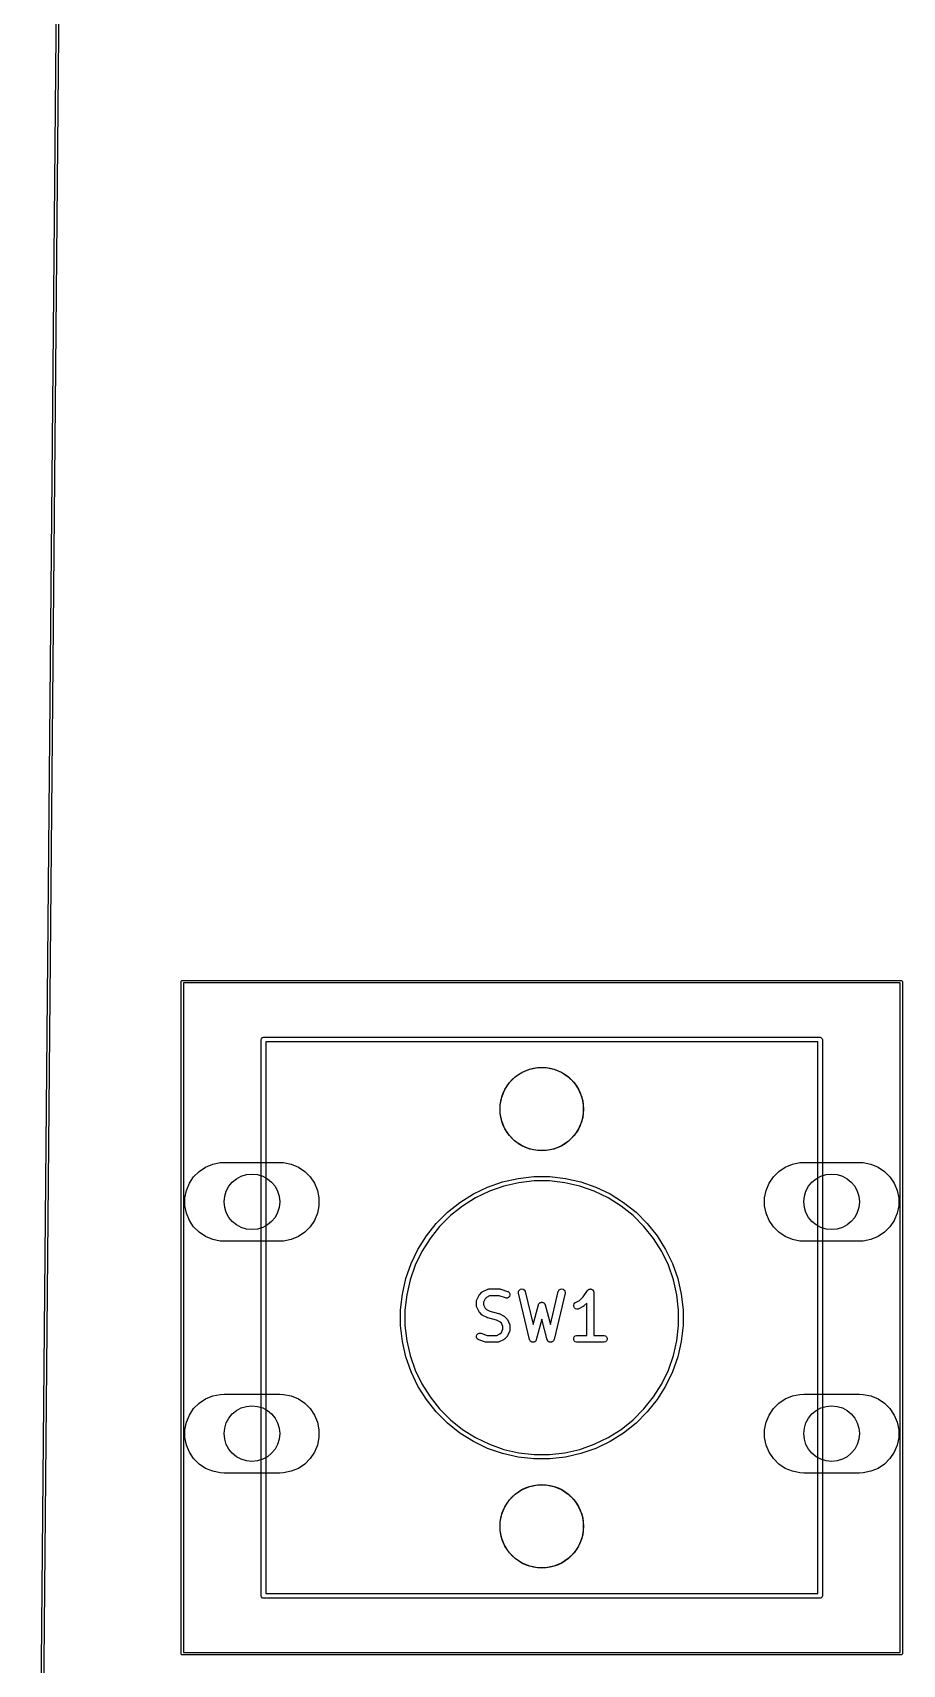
# Model space of a CAD drawing. Header units: millimetres. Extents: x 67 to 156, y -133 to -24.
# Drawn here: x 67.02 to 85.77, y -107.48 to -72.28 of the extents above; entities that cross this region are included whole.
import ezdxf

# ---------------------------------------------------------------- set-up
doc = ezdxf.new("R2010")
doc.units = ezdxf.units.MM
for name, color, linetype, true_color in [('B.Mask', 4, 'CONTINUOUS', 0x02ffee), ('Edge.Cuts', 254, 'CONTINUOUS', 0xd0d2cd), ('F.Courtyard', 6, 'CONTINUOUS', 0xff26e2), ('F.Fab', 9, 'CONTINUOUS', 0xafafaf), ('User.1', 9, 'CONTINUOUS', 0xc2c2c2)]:
    doc.layers.add(name, color=color, linetype=linetype, true_color=true_color)

msp = doc.modelspace()

# ---------------------------------------------------------------- linework, layer by layer
at = {"layer": 'B.Mask', "linetype": 'CONTINUOUS'}
for p, q in [((77.575743, -94.706271), (77.738744, -94.638754)), ((77.738744, -94.638754), (77.911785, -94.604334)), ((77.911785, -94.604334), (78.088215, -94.604334)), ((78.088215, -94.604334), (78.261256, -94.638754)), ((78.261256, -94.638754), (78.424257, -94.706271)), ((77.206271, -95.075743), (77.304291, -94.929046)), ((77.304291, -94.929046), (77.429046, -94.804291)), ((77.429046, -94.804291), (77.575743, -94.706271)), ((78.424257, -94.706271), (78.570954, -94.804291)), ((78.570954, -94.804291), (78.695709, -94.929046)), ((78.695709, -94.929046), (78.793729, -95.075743)), ((77.104334, -95.411785), (77.138754, -95.238744)), ((77.138754, -95.238744), (77.206271, -95.075743)), ((78.793729, -95.075743), (78.861246, -95.238744)), ((78.861246, -95.238744), (78.895666, -95.411785)), ((77.104334, -95.588215), (77.104334, -95.411785)), ((77.138754, -95.761256), (77.104334, -95.588215)), ((78.895666, -95.588215), (78.861246, -95.761256)), ((78.895666, -95.411785), (78.895666, -95.588215)), ((77.206271, -95.924257), (77.138754, -95.761256)), ((77.304291, -96.070954), (77.206271, -95.924257)), ((77.429046, -96.195709), (77.304291, -96.070954)), ((78.695709, -96.070954), (78.570954, -96.195709)), ((78.793729, -95.924257), (78.695709, -96.070954)), ((78.861246, -95.761256), (78.793729, -95.924257)), ((77.575743, -96.293729), (77.429046, -96.195709)), ((77.738744, -96.361246), (77.575743, -96.293729)), ((77.911785, -96.395666), (77.738744, -96.361246)), ((78.088215, -96.395666), (77.911785, -96.395666)), ((78.261256, -96.361246), (78.088215, -96.395666)), ((78.424257, -96.293729), (78.261256, -96.361246)), ((78.570954, -96.195709), (78.424257, -96.293729)), ((70.610766, -96.842941), (70.749313, -96.750367)), ((70.749313, -96.750367), (70.903258, -96.686601)), ((70.903258, -96.686601), (71.066685, -96.654093)), ((71.066685, -96.654093), (71.15, -96.65)), ((71.15, -96.65), (72.35, -96.65)), ((72.35, -96.65), (72.433315, -96.654093)), ((72.433315, -96.654093), (72.596742, -96.686601)), ((72.596742, -96.686601), (72.750687, -96.750367)), ((72.750687, -96.750367), (72.889234, -96.842941)), ((83.110766, -96.842941), (83.249313, -96.750367)), ((83.249313, -96.750367), (83.403258, -96.686601)), ((83.403258, -96.686601), (83.566685, -96.654093)), ((83.566685, -96.654093), (83.65, -96.65)), ((83.65, -96.65), (84.85, -96.65)), ((84.85, -96.65), (84.933315, -96.654093)), ((84.933315, -96.654093), (85.096742, -96.686601)), ((85.096742, -96.686601), (85.250687, -96.750367)), ((85.250687, -96.750367), (85.389234, -96.842941)), ((70.336601, -97.253258), (70.400367, -97.099313)), ((70.400367, -97.099313), (70.492941, -96.960766)), ((70.492941, -96.960766), (70.610766, -96.842941)), ((72.889234, -96.842941), (73.007059, -96.960766)), ((73.007059, -96.960766), (73.099633, -97.099313)), ((73.099633, -97.099313), (73.163399, -97.253258)), ((82.836601, -97.253258), (82.900367, -97.099313)), ((82.900367, -97.099313), (82.992941, -96.960766)), ((82.992941, -96.960766), (83.110766, -96.842941)), ((85.389234, -96.842941), (85.507059, -96.960766)), ((85.507059, -96.960766), (85.599633, -97.099313)), ((85.599633, -97.099313), (85.663399, -97.253258)), ((70.304093, -97.416685), (70.336601, -97.253258)), ((70.304093, -97.583315), (70.304093, -97.416685)), ((73.163399, -97.253258), (73.195907, -97.416685)), ((73.195907, -97.416685), (73.195907, -97.583315)), ((82.804093, -97.416685), (82.836601, -97.253258)), ((82.804093, -97.583315), (82.804093, -97.416685)), ((85.663399, -97.253258), (85.695907, -97.416685)), ((85.695907, -97.416685), (85.695907, -97.583315)), ((70.336601, -97.746742), (70.304093, -97.583315)), ((70.400367, -97.900687), (70.336601, -97.746742)), ((73.163399, -97.746742), (73.099633, -97.900687)), ((73.195907, -97.583315), (73.163399, -97.746742)), ((82.836601, -97.746742), (82.804093, -97.583315)), ((82.900367, -97.900687), (82.836601, -97.746742)), ((85.663399, -97.746742), (85.599633, -97.900687)), ((85.695907, -97.583315), (85.663399, -97.746742)), ((70.492941, -98.039234), (70.400367, -97.900687)), ((70.610766, -98.157059), (70.492941, -98.039234)), ((70.749313, -98.249633), (70.610766, -98.157059)), ((72.889234, -98.157059), (72.750687, -98.249633)), ((73.007059, -98.039234), (72.889234, -98.157059)), ((73.099633, -97.900687), (73.007059, -98.039234)), ((82.992941, -98.039234), (82.900367, -97.900687)), ((83.110766, -98.157059), (82.992941, -98.039234)), ((83.249313, -98.249633), (83.110766, -98.157059)), ((85.389234, -98.157059), (85.250687, -98.249633)), ((85.507059, -98.039234), (85.389234, -98.157059)), ((85.599633, -97.900687), (85.507059, -98.039234)), ((70.903258, -98.313399), (70.749313, -98.249633)), ((71.066685, -98.345907), (70.903258, -98.313399)), ((71.15, -98.35), (71.066685, -98.345907)), ((72.35, -98.35), (71.15, -98.35)), ((72.433315, -98.345907), (72.35, -98.35)), ((72.596742, -98.313399), (72.433315, -98.345907)), ((72.750687, -98.249633), (72.596742, -98.313399)), ((83.403258, -98.313399), (83.249313, -98.249633)), ((83.566685, -98.345907), (83.403258, -98.313399)), ((83.65, -98.35), (83.566685, -98.345907)), ((84.85, -98.35), (83.65, -98.35)), ((84.933315, -98.345907), (84.85, -98.35)), ((85.096742, -98.313399), (84.933315, -98.345907)), ((85.250687, -98.249633), (85.096742, -98.313399)), ((70.749313, -101.750367), (70.903258, -101.686601)), ((70.903258, -101.686601), (71.066685, -101.654093)), ((71.066685, -101.654093), (71.15, -101.65)), ((71.15, -101.65), (72.35, -101.65)), ((72.35, -101.65), (72.433315, -101.654093)), ((72.433315, -101.654093), (72.596742, -101.686601)), ((72.596742, -101.686601), (72.750687, -101.750367)), ((83.249313, -101.750367), (83.403258, -101.686601)), ((83.403258, -101.686601), (83.566685, -101.654093)), ((83.566685, -101.654093), (83.65, -101.65)), ((83.65, -101.65), (84.85, -101.65)), ((84.85, -101.65), (84.933315, -101.654093)), ((84.933315, -101.654093), (85.096742, -101.686601)), ((85.096742, -101.686601), (85.250687, -101.750367)), ((70.400367, -102.099313), (70.492941, -101.960766)), ((70.492941, -101.960766), (70.610766, -101.842941)), ((70.610766, -101.842941), (70.749313, -101.750367)), ((72.750687, -101.750367), (72.889234, -101.842941)), ((72.889234, -101.842941), (73.007059, -101.960766)), ((73.007059, -101.960766), (73.099633, -102.099313)), ((82.900367, -102.099313), (82.992941, -101.960766)), ((82.992941, -101.960766), (83.110766, -101.842941)), ((83.110766, -101.842941), (83.249313, -101.750367)), ((85.250687, -101.750367), (85.389234, -101.842941)), ((85.389234, -101.842941), (85.507059, -101.960766)), ((85.507059, -101.960766), (85.599633, -102.099313)), ((70.304093, -102.416685), (70.336601, -102.253258)), ((70.304093, -102.583315), (70.304093, -102.416685)), ((70.336601, -102.253258), (70.400367, -102.099313)), ((73.099633, -102.099313), (73.163399, -102.253258)), ((73.163399, -102.253258), (73.195907, -102.416685)), ((73.195907, -102.416685), (73.195907, -102.583315)), ((82.804093, -102.416685), (82.836601, -102.253258)), ((82.804093, -102.583315), (82.804093, -102.416685)), ((82.836601, -102.253258), (82.900367, -102.099313)), ((85.599633, -102.099313), (85.663399, -102.253258)), ((85.663399, -102.253258), (85.695907, -102.416685)), ((85.695907, -102.416685), (85.695907, -102.583315)), ((70.336601, -102.746742), (70.304093, -102.583315)), ((70.400367, -102.900687), (70.336601, -102.746742)), ((73.163399, -102.746742), (73.099633, -102.900687)), ((73.195907, -102.583315), (73.163399, -102.746742)), ((82.836601, -102.746742), (82.804093, -102.583315)), ((82.900367, -102.900687), (82.836601, -102.746742)), ((85.663399, -102.746742), (85.599633, -102.900687)), ((85.695907, -102.583315), (85.663399, -102.746742)), ((70.492941, -103.039234), (70.400367, -102.900687)), ((70.610766, -103.157059), (70.492941, -103.039234)), ((73.007059, -103.039234), (72.889234, -103.157059)), ((73.099633, -102.900687), (73.007059, -103.039234)), ((82.992941, -103.039234), (82.900367, -102.900687)), ((83.110766, -103.157059), (82.992941, -103.039234)), ((85.507059, -103.039234), (85.389234, -103.157059)), ((85.599633, -102.900687), (85.507059, -103.039234)), ((70.749313, -103.249633), (70.610766, -103.157059)), ((70.903258, -103.313399), (70.749313, -103.249633)), ((71.066685, -103.345907), (70.903258, -103.313399)), ((71.15, -103.35), (71.066685, -103.345907)), ((72.35, -103.35), (71.15, -103.35)), ((72.433315, -103.345907), (72.35, -103.35)), ((72.596742, -103.313399), (72.433315, -103.345907)), ((72.750687, -103.249633), (72.596742, -103.313399)), ((72.889234, -103.157059), (72.750687, -103.249633)), ((83.249313, -103.249633), (83.110766, -103.157059)), ((83.403258, -103.313399), (83.249313, -103.249633)), ((83.566685, -103.345907), (83.403258, -103.313399)), ((83.65, -103.35), (83.566685, -103.345907)), ((84.85, -103.35), (83.65, -103.35)), ((84.933315, -103.345907), (84.85, -103.35)), ((85.096742, -103.313399), (84.933315, -103.345907)), ((85.250687, -103.249633), (85.096742, -103.313399)), ((85.389234, -103.157059), (85.250687, -103.249633)), ((77.304291, -103.929046), (77.429046, -103.804291)), ((77.429046, -103.804291), (77.575743, -103.706271)), ((77.575743, -103.706271), (77.738744, -103.638754)), ((77.738744, -103.638754), (77.911785, -103.604334)), ((77.911785, -103.604334), (78.088215, -103.604334)), ((78.088215, -103.604334), (78.261256, -103.638754)), ((78.261256, -103.638754), (78.424257, -103.706271)), ((78.424257, -103.706271), (78.570954, -103.804291)), ((78.570954, -103.804291), (78.695709, -103.929046)), ((77.138754, -104.238744), (77.206271, -104.075743)), ((77.206271, -104.075743), (77.304291, -103.929046)), ((78.695709, -103.929046), (78.793729, -104.075743)), ((78.793729, -104.075743), (78.861246, -104.238744)), ((77.104334, -104.411785), (77.138754, -104.238744)), ((77.104334, -104.588215), (77.104334, -104.411785)), ((78.861246, -104.238744), (78.895666, -104.411785)), ((78.895666, -104.411785), (78.895666, -104.588215)), ((77.138754, -104.761256), (77.104334, -104.588215)), ((77.206271, -104.924257), (77.138754, -104.761256)), ((78.861246, -104.761256), (78.793729, -104.924257)), ((78.895666, -104.588215), (78.861246, -104.761256)), ((77.304291, -105.070954), (77.206271, -104.924257)), ((77.429046, -105.195709), (77.304291, -105.070954)), ((77.575743, -105.293729), (77.429046, -105.195709)), ((78.570954, -105.195709), (78.424257, -105.293729)), ((78.695709, -105.070954), (78.570954, -105.195709)), ((78.793729, -104.924257), (78.695709, -105.070954)), ((77.738744, -105.361246), (77.575743, -105.293729)), ((77.911785, -105.395666), (77.738744, -105.361246)), ((78.088215, -105.395666), (77.911785, -105.395666)), ((78.261256, -105.361246), (78.088215, -105.395666)), ((78.424257, -105.293729), (78.261256, -105.361246))]:
    msp.add_line(p, q, dxfattribs=at)
at = {"layer": 'B.Mask'}
for centre, radius in [((78, -95.5), 0.9), ((78, -95.5), 0.899999), ((71.75, -97.5), 0.6), ((71.75, -97.5), 0.6), ((84.25, -97.5), 0.6), ((84.25, -97.5), 0.6), ((71.75, -102.5), 0.6), ((71.75, -102.5), 0.6), ((84.25, -102.5), 0.6), ((84.25, -102.5), 0.6), ((78, -104.5), 0.9), ((78, -104.5), 0.899999)]:
    msp.add_circle(centre, radius, dxfattribs=at)
at = {"layer": 'Edge.Cuts', "linetype": 'CONTINUOUS'}
for p, q in [((67.021293, -127.953901), (67.92955, -28.953901)), ((67.979548, -28.95436), (67.071291, -127.954359))]:
    msp.add_line(p, q, dxfattribs=at)
at = {"layer": 'Edge.Cuts'}
for centre, radius in [((78, -95.5), 0.9), ((78, -95.5), 0.899999), ((71.75, -97.5), 0.6), ((71.75, -97.5), 0.6), ((84.25, -97.5), 0.6), ((84.25, -97.5), 0.6), ((71.75, -102.5), 0.6), ((71.75, -102.5), 0.6), ((84.25, -102.5), 0.6), ((84.25, -102.5), 0.6), ((78, -104.5), 0.9), ((78, -104.5), 0.899999)]:
    msp.add_circle(centre, radius, dxfattribs=at)
at = {"layer": 'F.Courtyard', "linetype": 'CONTINUOUS'}
for p, q in [((70.225, -92.75), (70.226903, -92.740433)), ((70.225, -107.25), (70.225, -92.75)), ((70.226903, -92.740433), (70.240433, -92.726903)), ((70.240433, -92.726903), (70.25, -92.725)), ((70.25, -92.725), (85.75, -92.725)), ((70.275, -92.775), (70.275, -107.225)), ((85.725, -92.775), (70.275, -92.775)), ((85.725, -107.225), (85.725, -92.775)), ((85.75, -92.725), (85.759567, -92.726903)), ((85.759567, -92.726903), (85.773097, -92.740433)), ((85.773097, -92.740433), (85.775, -92.75)), ((85.775, -92.75), (85.775, -107.25)), ((70.226903, -107.259567), (70.225, -107.25)), ((70.240433, -107.273097), (70.226903, -107.259567)), ((70.25, -107.275), (70.240433, -107.273097)), ((85.75, -107.275), (70.25, -107.275)), ((70.275, -107.225), (85.725, -107.225)), ((85.759567, -107.273097), (85.75, -107.275)), ((85.773097, -107.259567), (85.759567, -107.273097)), ((85.775, -107.25), (85.773097, -107.259567))]:
    msp.add_line(p, q, dxfattribs=at)
at = {"layer": 'F.Courtyard'}
for centre, radius in [((78, -95.5), 0.9), ((78, -95.5), 0.899999), ((71.75, -97.5), 0.6), ((71.75, -97.5), 0.6), ((84.25, -97.5), 0.6), ((84.25, -97.5), 0.6), ((71.75, -102.5), 0.6), ((71.75, -102.5), 0.6), ((84.25, -102.5), 0.6), ((84.25, -102.5), 0.6), ((78, -104.5), 0.9), ((78, -104.5), 0.899999)]:
    msp.add_circle(centre, radius, dxfattribs=at)
at = {"layer": 'F.Fab', "linetype": 'CONTINUOUS'}
for p, q in [((71.953806, -93.980866), (71.980866, -93.953806)), ((71.980866, -93.953806), (72, -93.95)), ((72, -93.95), (84, -93.95)), ((84, -93.95), (84.019134, -93.953806)), ((84.019134, -93.953806), (84.046194, -93.980866)), ((71.95, -94), (71.953806, -93.980866)), ((71.95, -106), (71.95, -94)), ((72.05, -94.05), (72.05, -105.95)), ((83.95, -94.05), (72.05, -94.05)), ((83.95, -105.95), (83.95, -94.05)), ((84.046194, -93.980866), (84.05, -94)), ((84.05, -94), (84.05, -106)), ((76.832816, -97.182167), (77.155652, -97.069202)), ((77.155652, -97.069202), (77.489106, -96.993093)), ((77.505078, -97.087098), (77.182049, -97.160828)), ((77.489106, -96.993093), (77.828985, -96.954798)), ((77.834332, -97.05), (77.505078, -97.087098)), ((77.828985, -96.954798), (78.171015, -96.954798)), ((78.165668, -97.05), (77.834332, -97.05)), ((78.494922, -97.087098), (78.165668, -97.05)), ((78.171015, -96.954798), (78.510894, -96.993093)), ((78.817951, -97.160828), (78.494922, -97.087098)), ((78.510894, -96.993093), (78.844348, -97.069202)), ((78.844348, -97.069202), (79.167184, -97.182167)), ((76.235053, -97.512539), (76.524657, -97.330569)), ((76.570781, -97.414023), (76.29023, -97.590305)), ((76.524657, -97.330569), (76.832816, -97.182167)), ((76.869305, -97.270261), (76.570781, -97.414023)), ((77.182049, -97.160828), (76.869305, -97.270261)), ((79.130695, -97.270261), (78.817951, -97.160828)), ((79.429219, -97.414023), (79.130695, -97.270261)), ((79.167184, -97.182167), (79.475343, -97.330569)), ((79.70977, -97.590305), (79.429219, -97.414023)), ((79.475343, -97.330569), (79.764947, -97.512539)), ((75.725791, -97.967643), (75.967643, -97.725791)), ((76.03118, -97.79689), (75.79689, -98.03118)), ((75.967643, -97.725791), (76.235053, -97.512539)), ((76.29023, -97.590305), (76.03118, -97.79689)), ((79.96882, -97.79689), (79.70977, -97.590305)), ((79.764947, -97.512539), (80.032357, -97.725791)), ((80.20311, -98.03118), (79.96882, -97.79689)), ((80.032357, -97.725791), (80.274209, -97.967643)), ((75.512539, -98.235053), (75.725791, -97.967643)), ((75.79689, -98.03118), (75.590305, -98.29023)), ((80.409695, -98.29023), (80.20311, -98.03118)), ((80.274209, -97.967643), (80.487461, -98.235053)), ((75.182167, -98.832816), (75.330569, -98.524657)), ((75.330569, -98.524657), (75.512539, -98.235053)), ((75.590305, -98.29023), (75.414023, -98.570781)), ((80.585977, -98.570781), (80.409695, -98.29023)), ((80.487461, -98.235053), (80.669431, -98.524657)), ((80.669431, -98.524657), (80.817833, -98.832816)), ((75.069202, -99.155652), (75.182167, -98.832816)), ((75.270261, -98.869305), (75.160828, -99.182049)), ((75.414023, -98.570781), (75.270261, -98.869305)), ((80.729739, -98.869305), (80.585977, -98.570781)), ((80.839172, -99.182049), (80.729739, -98.869305)), ((80.817833, -98.832816), (80.930798, -99.155652)), ((74.993093, -99.489106), (75.069202, -99.155652)), ((75.160828, -99.182049), (75.087098, -99.505078)), ((80.912902, -99.505078), (80.839172, -99.182049)), ((80.930798, -99.155652), (81.006907, -99.489106)), ((74.954798, -99.828985), (74.993093, -99.489106)), ((75.087098, -99.505078), (75.05, -99.834332)), ((76.59433, -99.625486), (76.599585, -99.611754)), ((76.599585, -99.611754), (76.647204, -99.516516)), ((76.647204, -99.516516), (76.651168, -99.510216)), ((76.651168, -99.510216), (76.651926, -99.508389)), ((76.651926, -99.508389), (76.653614, -99.506332)), ((76.653614, -99.506332), (76.655036, -99.504073)), ((76.655036, -99.504073), (76.656534, -99.502773)), ((76.656534, -99.502773), (76.661253, -99.497024)), ((76.661253, -99.497024), (76.708872, -99.449405)), ((76.708872, -99.449405), (76.714621, -99.444686)), ((76.714621, -99.444686), (76.715921, -99.443188)), ((76.715921, -99.443188), (76.71818, -99.441766)), ((76.71818, -99.441766), (76.720237, -99.440078)), ((76.720237, -99.440078), (76.722064, -99.43932)), ((76.722064, -99.43932), (76.728364, -99.435356)), ((76.728364, -99.435356), (76.823602, -99.387737)), ((76.775925, -99.594484), (76.741667, -99.663)), ((76.806332, -99.564077), (76.775925, -99.594484)), ((76.874848, -99.529819), (76.806332, -99.564077)), ((76.823602, -99.387737), (76.837333, -99.382482)), ((76.837333, -99.382482), (76.840022, -99.38229)), ((76.840022, -99.38229), (76.842511, -99.38126)), ((76.842511, -99.38126), (76.857143, -99.379819)), ((76.857143, -99.379819), (77.095238, -99.379819)), ((77.083068, -99.529819), (76.874848, -99.529819)), ((77.214377, -99.573589), (77.083068, -99.529819)), ((77.095238, -99.379819), (77.102643, -99.380548)), ((77.102643, -99.380548), (77.104618, -99.380408)), ((77.104618, -99.380408), (77.107215, -99.380998)), ((77.107215, -99.380998), (77.10987, -99.38126)), ((77.10987, -99.38126), (77.111701, -99.382018)), ((77.111701, -99.382018), (77.118955, -99.383668)), ((77.118955, -99.383668), (77.261812, -99.431287)), ((77.228714, -99.576849), (77.214377, -99.573589)), ((77.257904, -99.574774), (77.228714, -99.576849)), ((77.284078, -99.561688), (77.257904, -99.574774)), ((77.261812, -99.431287), (77.275237, -99.437281)), ((77.275237, -99.437281), (77.297344, -99.456455)), ((77.303252, -99.53958), (77.284078, -99.561688)), ((77.297344, -99.456455), (77.310431, -99.482628)), ((77.312506, -99.511818), (77.303252, -99.53958)), ((77.310431, -99.482628), (77.312506, -99.511818)), ((77.496481, -99.457623), (77.501114, -99.428728)), ((77.498469, -99.472191), (77.496481, -99.457623)), ((77.736564, -100.472191), (77.498469, -99.472191)), ((77.501114, -99.428728), (77.51645, -99.403806)), ((77.51645, -99.403806), (77.540157, -99.386649)), ((77.540157, -99.386649), (77.568625, -99.379871)), ((77.568625, -99.379871), (77.59752, -99.384504)), ((77.59752, -99.384504), (77.622442, -99.39984)), ((77.622442, -99.39984), (77.639599, -99.423547)), ((77.639599, -99.423547), (77.644389, -99.437447)), ((77.644389, -99.437447), (77.81364, -100.148303)), ((78.186359, -100.148303), (78.355612, -99.437448)), ((78.501532, -99.472191), (78.263436, -100.472191)), ((78.355612, -99.437448), (78.360402, -99.423547)), ((78.360402, -99.423547), (78.377559, -99.39984)), ((78.377559, -99.39984), (78.402481, -99.384504)), ((78.402481, -99.384504), (78.431376, -99.379871)), ((78.431376, -99.379871), (78.459844, -99.38665)), ((78.459844, -99.38665), (78.483551, -99.403806)), ((78.483551, -99.403806), (78.498887, -99.428728)), ((78.498887, -99.428728), (78.50352, -99.457623)), ((78.50352, -99.457623), (78.501532, -99.472191)), ((78.812716, -99.631275), (78.894095, -99.549896)), ((78.894095, -99.549896), (78.985215, -99.413216)), ((78.985215, -99.413216), (78.985249, -99.413173)), ((78.985249, -99.413173), (78.985259, -99.413151)), ((78.985259, -99.413151), (78.98531, -99.413099)), ((78.98531, -99.413099), (78.994531, -99.401841)), ((78.994531, -99.401841), (79.0007, -99.397709)), ((79.0007, -99.397709), (79.005951, -99.392459)), ((79.005951, -99.392459), (79.01274, -99.389646)), ((79.01274, -99.389646), (79.018846, -99.385558)), ((79.018846, -99.385558), (79.026126, -99.384101)), ((79.026126, -99.384101), (79.032987, -99.38126)), ((79.032987, -99.38126), (79.040335, -99.38126)), ((79.040335, -99.38126), (79.04754, -99.379819)), ((79.04754, -99.379819), (79.054824, -99.38126)), ((79.054824, -99.38126), (79.062251, -99.38126)), ((79.062251, -99.38126), (79.069039, -99.384072)), ((79.069039, -99.384072), (79.076248, -99.385498)), ((79.076248, -99.385498), (79.082427, -99.389617)), ((79.082427, -99.389617), (79.089287, -99.392459)), ((79.089287, -99.392459), (79.09448, -99.397652)), ((79.09448, -99.397652), (79.100597, -99.40173)), ((79.100597, -99.40173), (79.10473, -99.407902)), ((79.10473, -99.407902), (79.109979, -99.413151)), ((79.109979, -99.413151), (79.11279, -99.419938)), ((79.11279, -99.419938), (79.11688, -99.426045)), ((79.11688, -99.426045), (79.118336, -99.433326)), ((79.118336, -99.433326), (79.121178, -99.440187)), ((79.121178, -99.440187), (79.122603, -99.454663)), ((79.122603, -99.454663), (79.122619, -99.45474)), ((79.122619, -99.45474), (79.122613, -99.454766)), ((79.122613, -99.454766), (79.122619, -99.454819)), ((79.122619, -99.454819), (79.122619, -100.379819)), ((80.95, -99.834332), (80.912902, -99.505078)), ((81.006907, -99.489106), (81.045202, -99.828985)), ((74.954798, -99.834332), (74.954798, -99.828985)), ((74.954798, -100.171015), (74.954798, -99.834332)), ((75.05, -99.834332), (75.05, -100.165668)), ((76.591667, -99.645295), (76.593108, -99.630663)), ((76.591667, -99.740533), (76.591667, -99.645295)), ((76.593108, -99.755165), (76.591667, -99.740533)), ((76.593108, -99.630663), (76.594139, -99.628173)), ((76.594139, -99.757654), (76.593108, -99.755165)), ((76.594139, -99.628173), (76.59433, -99.625486)), ((76.59433, -99.760342), (76.594139, -99.757654)), ((76.599585, -99.774074), (76.59433, -99.760342)), ((76.647204, -99.869312), (76.599585, -99.774074)), ((76.651168, -99.875611), (76.647204, -99.869312)), ((76.651926, -99.877439), (76.651168, -99.875611)), ((76.653614, -99.879495), (76.651926, -99.877439)), ((76.655036, -99.881755), (76.653614, -99.879495)), ((76.656534, -99.883054), (76.655036, -99.881755)), ((76.661253, -99.888804), (76.656534, -99.883054)), ((76.708872, -99.936423), (76.661253, -99.888804)), ((76.714621, -99.941141), (76.708872, -99.936423)), ((76.715921, -99.94264), (76.714621, -99.941141)), ((76.71818, -99.944061), (76.715921, -99.94264)), ((76.720237, -99.94575), (76.71818, -99.944061)), ((76.722064, -99.946507), (76.720237, -99.94575)), ((76.728364, -99.950472), (76.722064, -99.946507)), ((76.823602, -99.998091), (76.728364, -99.950472)), ((76.741667, -99.663), (76.741667, -99.722828)), ((76.741667, -99.722828), (76.775925, -99.791344)), ((76.775925, -99.791344), (76.806332, -99.821751)), ((76.806332, -99.821751), (76.883319, -99.860244)), ((76.883319, -99.860244), (77.065809, -99.905867)), ((77.065809, -99.905867), (77.066888, -99.906252)), ((77.066888, -99.906252), (77.067428, -99.906291)), ((77.067428, -99.906291), (77.073509, -99.908618)), ((77.073509, -99.908618), (77.079655, -99.910814)), ((77.079655, -99.910814), (77.08009, -99.911136)), ((77.08009, -99.911136), (77.08116, -99.911546)), ((77.08116, -99.911546), (77.176398, -99.959165)), ((77.176398, -99.959165), (77.182697, -99.963129)), ((77.182697, -99.963129), (77.184525, -99.963887)), ((77.184525, -99.963887), (77.186581, -99.965575)), ((77.81364, -100.148303), (77.927532, -99.721208)), ((77.927532, -99.721208), (77.928817, -99.717779)), ((77.928817, -99.717779), (77.929009, -99.71634)), ((77.929009, -99.71634), (77.929998, -99.71463)), ((77.929998, -99.71463), (77.932695, -99.707441)), ((77.932695, -99.707441), (77.938712, -99.69958)), ((77.938712, -99.69958), (77.943671, -99.691015)), ((77.943671, -99.691015), (77.947528, -99.688062)), ((77.947528, -99.688062), (77.950482, -99.684204)), ((77.950482, -99.684204), (77.959049, -99.679243)), ((77.959049, -99.679243), (77.966909, -99.673228)), ((77.966909, -99.673228), (77.971601, -99.671976)), ((77.971601, -99.671976), (77.975807, -99.669542)), ((77.975807, -99.669542), (77.985624, -99.668237)), ((77.985624, -99.668237), (77.995185, -99.665688)), ((77.995185, -99.665688), (77.999997, -99.666327)), ((77.999997, -99.666327), (78.004816, -99.665687)), ((78.004816, -99.665687), (78.014386, -99.668239)), ((78.014386, -99.668239), (78.024193, -99.669542)), ((78.024193, -99.669542), (78.028394, -99.671974)), ((78.028394, -99.671974), (78.033091, -99.673227)), ((78.033091, -99.673227), (78.040953, -99.679245)), ((78.040953, -99.679245), (78.049518, -99.684204)), ((78.049518, -99.684204), (78.05247, -99.688061)), ((78.05247, -99.688061), (78.056329, -99.691015)), ((78.056329, -99.691015), (78.06129, -99.699583)), ((78.06129, -99.699583), (78.067305, -99.707442)), ((78.067305, -99.707442), (78.069999, -99.714626)), ((78.069999, -99.714626), (78.070991, -99.716339)), ((78.070991, -99.716339), (78.071182, -99.71778)), ((78.071182, -99.71778), (78.072468, -99.721208)), ((78.072468, -99.721208), (78.186359, -100.148303)), ((78.687494, -99.731152), (78.696748, -99.703391)), ((78.689568, -99.760342), (78.687494, -99.731152)), ((78.702655, -99.786517), (78.689568, -99.760342)), ((78.696748, -99.703391), (78.715921, -99.681283)), ((78.724763, -99.80569), (78.702655, -99.786517)), ((78.715921, -99.681283), (78.728364, -99.673451)), ((78.752524, -99.814944), (78.724763, -99.80569)), ((78.728364, -99.673451), (78.812716, -99.631275)), ((78.781714, -99.81287), (78.752524, -99.814944)), ((78.795446, -99.807615), (78.781714, -99.81287)), ((78.890684, -99.759996), (78.795446, -99.807615)), ((78.896983, -99.756031), (78.890684, -99.759996)), ((78.898811, -99.755274), (78.896983, -99.756031)), ((78.900867, -99.753585), (78.898811, -99.755274)), ((78.903127, -99.752164), (78.900867, -99.753585)), ((78.904426, -99.750665), (78.903127, -99.752164)), ((78.910176, -99.745947), (78.904426, -99.750665)), ((78.972619, -99.683504), (78.910176, -99.745947)), ((78.972619, -100.379819), (78.972619, -99.683504)), ((80.95, -100.165668), (80.95, -99.834332)), ((81.045202, -99.828985), (81.045202, -100.171015)), ((74.993093, -100.510894), (74.954798, -100.171015)), ((75.05, -100.165668), (75.087098, -100.494922)), ((76.824671, -99.9985), (76.823602, -99.998091)), ((76.825107, -99.998823), (76.824671, -99.9985)), ((76.831243, -100.001015), (76.825107, -99.998823)), ((76.837333, -100.003346), (76.831243, -100.001015)), ((76.837873, -100.003384), (76.837333, -100.003346)), ((76.838953, -100.00377), (76.837873, -100.003384)), ((77.021443, -100.049392), (76.838953, -100.00377)), ((77.09843, -100.087886), (77.021443, -100.049392)), ((77.098429, -100.345561), (77.128836, -100.315153)), ((77.128837, -100.118293), (77.09843, -100.087886)), ((77.128836, -100.315153), (77.163095, -100.246637)), ((77.163095, -100.186809), (77.128837, -100.118293)), ((77.163095, -100.246637), (77.163095, -100.186809)), ((77.186581, -99.965575), (77.188841, -99.966997)), ((77.188841, -99.966997), (77.19014, -99.968495)), ((77.19014, -99.968495), (77.19589, -99.973214)), ((77.19589, -99.973214), (77.243509, -100.020833)), ((77.243509, -100.020833), (77.248227, -100.026582)), ((77.248227, -100.026582), (77.249726, -100.027882)), ((77.249726, -100.027882), (77.251147, -100.030141)), ((77.251147, -100.030141), (77.252836, -100.032198)), ((77.252836, -100.032198), (77.253593, -100.034025)), ((77.253593, -100.034025), (77.257558, -100.040325)), ((77.257558, -100.040325), (77.305177, -100.135563)), ((77.305177, -100.297883), (77.257558, -100.393121)), ((77.305177, -100.135563), (77.310432, -100.149294)), ((77.310432, -100.284152), (77.305177, -100.297883)), ((77.310432, -100.149294), (77.310623, -100.151983)), ((77.310623, -100.281462), (77.310432, -100.284152)), ((77.310623, -100.151983), (77.311654, -100.154472)), ((77.311654, -100.278974), (77.310623, -100.281462)), ((77.311654, -100.154472), (77.313095, -100.169104)), ((77.313095, -100.264342), (77.311654, -100.278974)), ((77.313095, -100.169104), (77.313095, -100.264342)), ((77.999999, -100.031613), (77.881992, -100.474144)), ((78.118008, -100.474144), (77.999999, -100.031613)), ((80.912902, -100.494922), (80.95, -100.165668)), ((81.045202, -100.171015), (81.006907, -100.510894)), ((75.069202, -100.844348), (74.993093, -100.510894)), ((75.087098, -100.494922), (75.160828, -100.817951)), ((76.592256, -100.39782), (76.60151, -100.370057)), ((76.594331, -100.42701), (76.592256, -100.39782)), ((76.607417, -100.453183), (76.594331, -100.42701)), ((76.60151, -100.370057), (76.620684, -100.34795)), ((76.629524, -100.472357), (76.607417, -100.453183)), ((76.620684, -100.34795), (76.646857, -100.334864)), ((76.64295, -100.478351), (76.629524, -100.472357)), ((76.785806, -100.52597), (76.64295, -100.478351)), ((76.646857, -100.334864), (76.676047, -100.332789)), ((76.676047, -100.332789), (76.690384, -100.336049)), ((76.690384, -100.336049), (76.821694, -100.379819)), ((76.793061, -100.527619), (76.785806, -100.52597)), ((76.794892, -100.528378), (76.793061, -100.527619)), ((76.797545, -100.528639), (76.794892, -100.528378)), ((76.800143, -100.52923), (76.797545, -100.528639)), ((76.802117, -100.529089), (76.800143, -100.52923)), ((76.809524, -100.529819), (76.802117, -100.529089)), ((77.047619, -100.529819), (76.809524, -100.529819)), ((76.821694, -100.379819), (77.029914, -100.379819)), ((77.029914, -100.379819), (77.098429, -100.345561)), ((77.062251, -100.528378), (77.047619, -100.529819)), ((77.06474, -100.527346), (77.062251, -100.528378)), ((77.067428, -100.527156), (77.06474, -100.527346)), ((77.08116, -100.521901), (77.067428, -100.527156)), ((77.176398, -100.474282), (77.08116, -100.521901)), ((77.182697, -100.470317), (77.176398, -100.474282)), ((77.184525, -100.46956), (77.182697, -100.470317)), ((77.186581, -100.467872), (77.184525, -100.46956)), ((77.188841, -100.46645), (77.186581, -100.467872)), ((77.190141, -100.46495), (77.188841, -100.46645)), ((77.195891, -100.460232), (77.190141, -100.46495)), ((77.243509, -100.412613), (77.195891, -100.460232)), ((77.248227, -100.406863), (77.243509, -100.412613)), ((77.249726, -100.405564), (77.248227, -100.406863)), ((77.251147, -100.403305), (77.249726, -100.405564)), ((77.252837, -100.401247), (77.251147, -100.403305)), ((77.253594, -100.399417), (77.252837, -100.401247)), ((77.257558, -100.393121), (77.253594, -100.399417)), ((77.738293, -100.47721), (77.736564, -100.472191)), ((77.738533, -100.479012), (77.738293, -100.47721)), ((77.739475, -100.48064), (77.738533, -100.479012)), ((77.741354, -100.486091), (77.739475, -100.48064)), ((77.74774, -100.494915), (77.741354, -100.486091)), ((77.753195, -100.504337), (77.74774, -100.494915)), ((77.756252, -100.506677), (77.753195, -100.504337)), ((77.758511, -100.509798), (77.756252, -100.506677)), ((77.767786, -100.515505), (77.758511, -100.509798)), ((77.776433, -100.522124), (77.767786, -100.515505)), ((77.780153, -100.523116), (77.776433, -100.522124)), ((77.783433, -100.525134), (77.780153, -100.523116)), ((77.794187, -100.526858), (77.783433, -100.525134)), ((77.804709, -100.529664), (77.794187, -100.526858)), ((77.808524, -100.529157), (77.804709, -100.529664)), ((77.812328, -100.529767), (77.808524, -100.529157)), ((77.822926, -100.527243), (77.812328, -100.529767)), ((77.833717, -100.52581), (77.822926, -100.527243)), ((77.837048, -100.523881), (77.833717, -100.52581)), ((77.840796, -100.522989), (77.837048, -100.523881)), ((77.84962, -100.516602), (77.840796, -100.522989)), ((77.859042, -100.511148), (77.84962, -100.516602)), ((77.861382, -100.50809), (77.859042, -100.511148)), ((77.864503, -100.505832), (77.861382, -100.50809)), ((77.87021, -100.496556), (77.864503, -100.505832)), ((77.876829, -100.48791), (77.87021, -100.496556)), ((77.878854, -100.48251), (77.876829, -100.48791)), ((77.879839, -100.48091), (77.878854, -100.48251)), ((77.880126, -100.479118), (77.879839, -100.48091)), ((77.881992, -100.474144), (77.880126, -100.479118)), ((78.119873, -100.479119), (78.118008, -100.474144)), ((78.120161, -100.48091), (78.119873, -100.479119)), ((78.121145, -100.482509), (78.120161, -100.48091)), ((78.123171, -100.487911), (78.121145, -100.482509)), ((78.129791, -100.496559), (78.123171, -100.487911)), ((78.135497, -100.505832), (78.129791, -100.496559)), ((78.138617, -100.50809), (78.135497, -100.505832)), ((78.140958, -100.511148), (78.138617, -100.50809)), ((78.150379, -100.516602), (78.140958, -100.511148)), ((78.159204, -100.522989), (78.150379, -100.516602)), ((78.162951, -100.523881), (78.159204, -100.522989)), ((78.166283, -100.52581), (78.162951, -100.523881)), ((78.177076, -100.527244), (78.166283, -100.52581)), ((78.187672, -100.529767), (78.177076, -100.527244)), ((78.191473, -100.529157), (78.187672, -100.529767)), ((78.195292, -100.529665), (78.191473, -100.529157)), ((78.205823, -100.526856), (78.195292, -100.529665)), ((78.216567, -100.525134), (78.205823, -100.526856)), ((78.219843, -100.523118), (78.216567, -100.525134)), ((78.223567, -100.522125), (78.219843, -100.523118)), ((78.232217, -100.515503), (78.223567, -100.522125)), ((78.241489, -100.509798), (78.232217, -100.515503)), ((78.243747, -100.506677), (78.241489, -100.509798)), ((78.246805, -100.504337), (78.243747, -100.506677)), ((78.25226, -100.494914), (78.246805, -100.504337)), ((78.258646, -100.486091), (78.25226, -100.494914)), ((78.260523, -100.480642), (78.258646, -100.486091)), ((78.261467, -100.479013), (78.260523, -100.480642)), ((78.261706, -100.477209), (78.261467, -100.479013)), ((78.263436, -100.472191), (78.261706, -100.477209)), ((78.688346, -100.440187), (78.699545, -100.413151)), ((78.688346, -100.469451), (78.688346, -100.440187)), ((78.699545, -100.496487), (78.688346, -100.469451)), ((78.699545, -100.413151), (78.720237, -100.392459)), ((78.720237, -100.517179), (78.699545, -100.496487)), ((78.720237, -100.392459), (78.747273, -100.38126)), ((78.747273, -100.528378), (78.720237, -100.517179)), ((78.747273, -100.38126), (78.761905, -100.379819)), ((78.761905, -100.529819), (78.747273, -100.528378)), ((78.761905, -100.379819), (78.972619, -100.379819)), ((79.333333, -100.529819), (78.761905, -100.529819)), ((79.122619, -100.379819), (79.333333, -100.379819)), ((79.333333, -100.379819), (79.347965, -100.38126)), ((79.347965, -100.528378), (79.333333, -100.529819)), ((79.347965, -100.38126), (79.375001, -100.392459)), ((79.375001, -100.517179), (79.347965, -100.528378)), ((79.375001, -100.392459), (79.395693, -100.413151)), ((79.395693, -100.496487), (79.375001, -100.517179)), ((79.395693, -100.413151), (79.406892, -100.440187)), ((79.406892, -100.469451), (79.395693, -100.496487)), ((79.406892, -100.440187), (79.406892, -100.469451)), ((80.839172, -100.817951), (80.912902, -100.494922)), ((81.006907, -100.510894), (80.930798, -100.844348)), ((75.182167, -101.167184), (75.069202, -100.844348)), ((75.160828, -100.817951), (75.270261, -101.130695)), ((80.729739, -101.130695), (80.839172, -100.817951)), ((80.930798, -100.844348), (80.817833, -101.167184)), ((75.330569, -101.475343), (75.182167, -101.167184)), ((75.270261, -101.130695), (75.414023, -101.429219)), ((80.585977, -101.429219), (80.729739, -101.130695)), ((80.817833, -101.167184), (80.669431, -101.475343)), ((75.512539, -101.764947), (75.330569, -101.475343)), ((75.414023, -101.429219), (75.590305, -101.70977)), ((75.590305, -101.70977), (75.79689, -101.96882)), ((80.20311, -101.96882), (80.409695, -101.70977)), ((80.409695, -101.70977), (80.585977, -101.429219)), ((80.669431, -101.475343), (80.487461, -101.764947)), ((75.725791, -102.032357), (75.512539, -101.764947)), ((75.967643, -102.274209), (75.725791, -102.032357)), ((75.79689, -101.96882), (76.03118, -102.20311)), ((79.96882, -102.20311), (80.20311, -101.96882)), ((80.274209, -102.032357), (80.032357, -102.274209)), ((80.487461, -101.764947), (80.274209, -102.032357)), ((76.235053, -102.487461), (75.967643, -102.274209)), ((76.03118, -102.20311), (76.29023, -102.409695)), ((76.29023, -102.409695), (76.570781, -102.585977)), ((79.429219, -102.585977), (79.70977, -102.409695)), ((79.70977, -102.409695), (79.96882, -102.20311)), ((80.032357, -102.274209), (79.764947, -102.487461)), ((76.524657, -102.669431), (76.235053, -102.487461)), ((76.832816, -102.817833), (76.524657, -102.669431)), ((76.570781, -102.585977), (76.869305, -102.729739)), ((76.869305, -102.729739), (77.182049, -102.839172)), ((78.817951, -102.839172), (79.130695, -102.729739)), ((79.130695, -102.729739), (79.429219, -102.585977)), ((79.475343, -102.669431), (79.167184, -102.817833)), ((79.764947, -102.487461), (79.475343, -102.669431)), ((77.155652, -102.930798), (76.832816, -102.817833)), ((77.489106, -103.006907), (77.155652, -102.930798)), ((77.182049, -102.839172), (77.505078, -102.912902)), ((77.828985, -103.045202), (77.489106, -103.006907)), ((77.505078, -102.912902), (77.834332, -102.95)), ((78.171015, -103.045202), (77.828985, -103.045202)), ((77.834332, -102.95), (78.165668, -102.95)), ((78.165668, -102.95), (78.494922, -102.912902)), ((78.510894, -103.006907), (78.171015, -103.045202)), ((78.494922, -102.912902), (78.817951, -102.839172)), ((78.844348, -102.930798), (78.510894, -103.006907)), ((79.167184, -102.817833), (78.844348, -102.930798)), ((71.953806, -106.019134), (71.95, -106)), ((71.980866, -106.046194), (71.953806, -106.019134)), ((72, -106.05), (71.980866, -106.046194)), ((84, -106.05), (72, -106.05)), ((72.05, -105.95), (83.95, -105.95)), ((84.019134, -106.046194), (84, -106.05)), ((84.046194, -106.019134), (84.019134, -106.046194)), ((84.05, -106), (84.046194, -106.019134))]:
    msp.add_line(p, q, dxfattribs=at)
at = {"layer": 'F.Fab'}
for centre, radius in [((78, -95.5), 0.9), ((78, -95.5), 0.899999), ((71.75, -97.5), 0.6), ((71.75, -97.5), 0.6), ((84.25, -97.5), 0.6), ((84.25, -97.5), 0.6), ((71.75, -102.5), 0.6), ((71.75, -102.5), 0.6), ((84.25, -102.5), 0.6), ((84.25, -102.5), 0.6), ((78, -104.5), 0.9), ((78, -104.5), 0.899999)]:
    msp.add_circle(centre, radius, dxfattribs=at)
at = {"layer": 'User.1'}
for centre, radius in [((78, -95.5), 0.9), ((78, -95.5), 0.899999), ((71.75, -97.5), 0.6), ((71.75, -97.5), 0.6), ((84.25, -97.5), 0.6), ((84.25, -97.5), 0.6), ((71.75, -102.5), 0.6), ((71.75, -102.5), 0.6), ((84.25, -102.5), 0.6), ((84.25, -102.5), 0.6), ((78, -104.5), 0.9), ((78, -104.5), 0.899999)]:
    msp.add_circle(centre, radius, dxfattribs=at)

doc.saveas('drawing.dxf')
